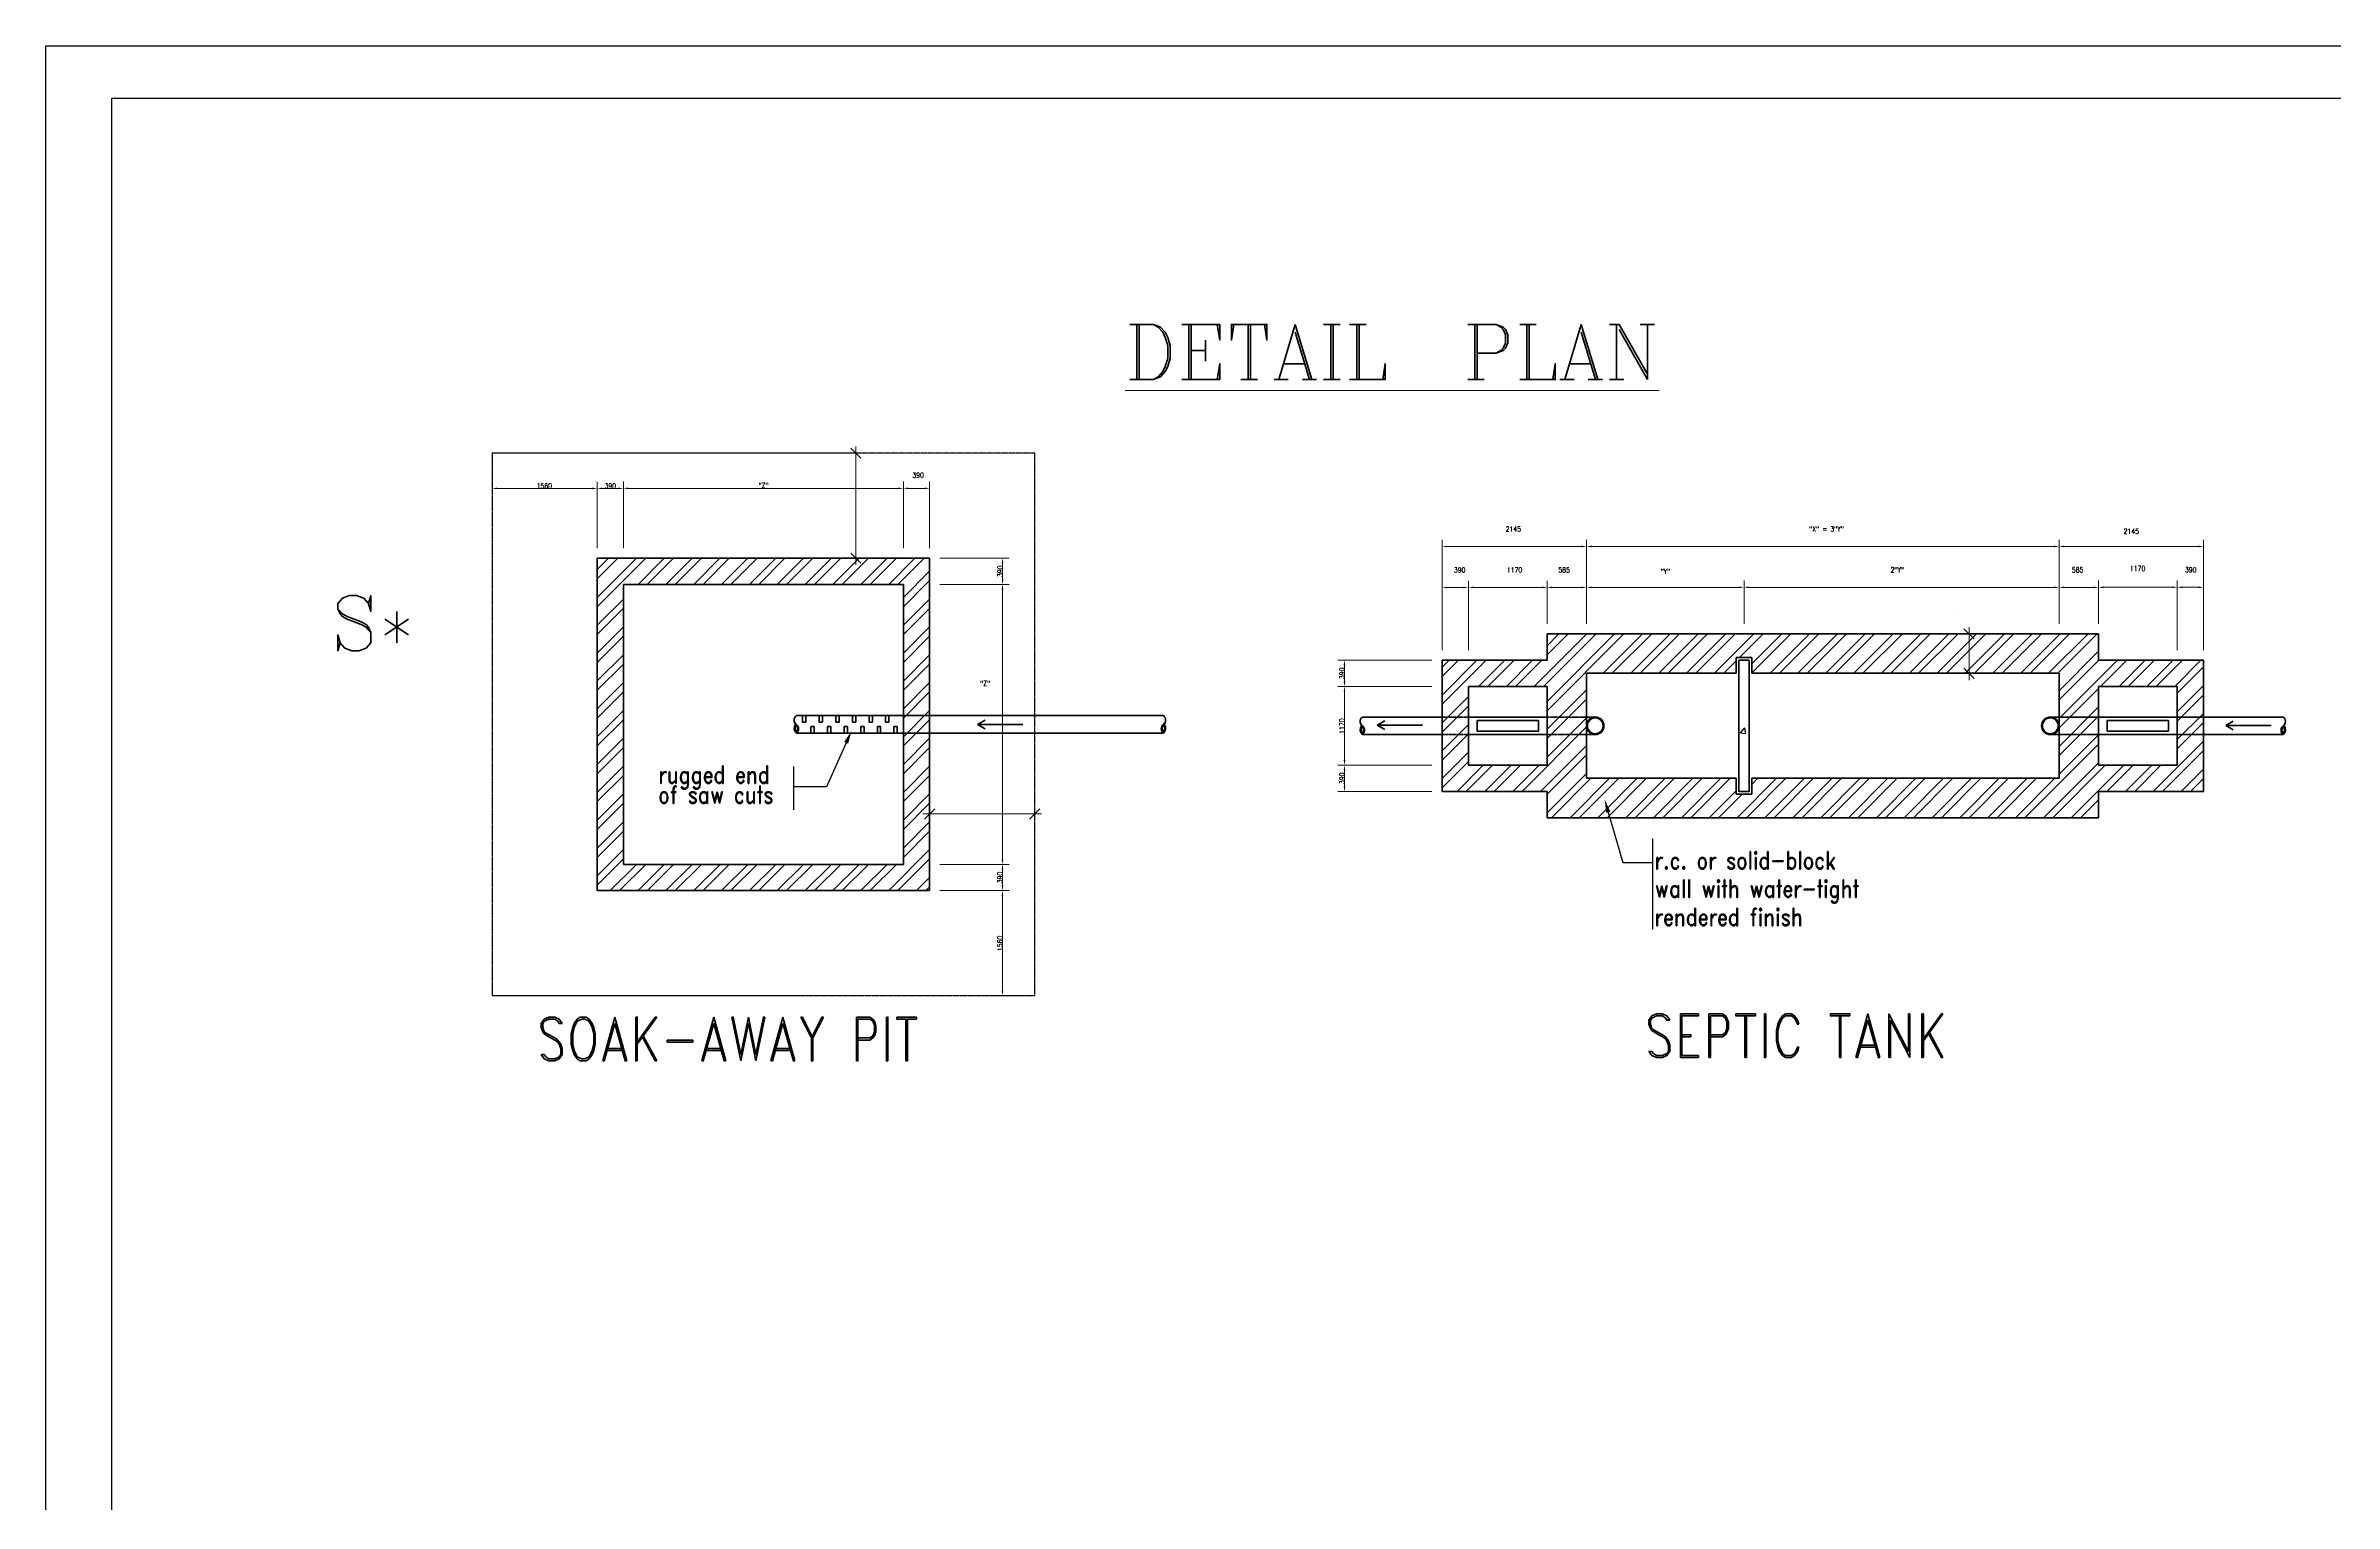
# Model space of a CAD drawing. Header units: inches. Extents: x 23 to 2032867, y 13 to 664695.
# Drawn here: x 1240926 to 1262341, y 508647 to 522288 of the extents above; entities that cross this region are included whole.
import ezdxf

# ---------------------------------------------------------------- set-up
doc = ezdxf.new("R2010")
doc.units = ezdxf.units.IN
doc.header["$MEASUREMENT"] = 0
doc.linetypes.add('DASHED2', pattern=[0.375, 0.25, -0.125])
for name, color, linetype, lineweight in [('DIMEXT', 7, 'Continuous', 9), ('DIMINT', 4, 'Continuous', 0), ('PIPES', 1, 'Continuous', 70), ('TXT1', 4, 'Continuous', 13), ('TXT2', 7, 'Continuous', 0), ('WALLS', 7, 'Continuous', 50)]:
    doc.layers.add(name, color=color, linetype=linetype, lineweight=lineweight)
for name, color, linetype in [('LIAB', 8, 'Continuous'), ('PLOTYR', 15, 'Continuous'), ('PLUMBING', 8, 'Continuous'), ('WC', 2, 'Continuous')]:
    doc.layers.add(name, color=color, linetype=linetype)
doc.styles.add('ROMANC', font='romanc.shx', dxfattribs={"height": 200})
doc.styles.add('RomanS', font='romans.shx')
doc.styles.add('TXT1', font='romand__.ttf', dxfattribs={"width": 0.8, "height": 100})

msp = doc.modelspace()

# ---------------------------------------------------------------- linework, layer by layer
for p, q in [((1246084.959, 517124.714), (1246453.266, 517493.021)), ((1246084.959, 517385.318), (1246192.662, 517493.021)), ((1246084.959, 517037.846), (1246540.134, 517493.021)), ((1246084.959, 517298.45), (1246279.53, 517493.021)), ((1246468.171, 517247.321), (1246713.871, 517493.021)), ((1246555.039, 517247.321), (1246800.739, 517493.021)), ((1246728.775, 517247.321), (1246974.475, 517493.021)), ((1246815.643, 517247.321), (1247061.343, 517493.021)), ((1246989.379, 517247.321), (1247235.079, 517493.021)), ((1247076.247, 517247.321), (1247321.947, 517493.021)), ((1247249.983, 517247.321), (1247495.683, 517493.021)), ((1247336.851, 517247.321), (1247582.551, 517493.021)), ((1247510.587, 517247.321), (1247756.287, 517493.021)), ((1247597.455, 517247.321), (1247843.155, 517493.021)), ((1247771.192, 517247.321), (1248016.892, 517493.021)), ((1247858.06, 517247.321), (1248103.76, 517493.021)), ((1248031.796, 517247.321), (1248277.496, 517493.021)), ((1248118.664, 517247.321), (1248364.364, 517493.021)), ((1248292.4, 517247.321), (1248538.1, 517493.021)), ((1248379.268, 517247.321), (1248624.968, 517493.021)), ((1248553.004, 517247.321), (1248798.704, 517493.021)), ((1248639.872, 517247.321), (1248885.572, 517493.021)), ((1248813.608, 517247.321), (1249059.308, 517493.021)), ((1248900.476, 517247.321), (1249146.176, 517493.021)), ((1248951.459, 517124.568), (1249197.159, 517370.268)), ((1248951.459, 517037.7), (1249197.159, 517283.4)), ((1246084.959, 516864.11), (1246330.659, 517109.81)), ((1246084.959, 516777.242), (1246330.659, 517022.942)), ((1248951.459, 516863.964), (1249197.159, 517109.664)), ((1248951.459, 516777.096), (1249197.159, 517022.796)), ((1246084.959, 516603.506), (1246330.659, 516849.206)), ((1246084.959, 516516.638), (1246330.659, 516762.338)), ((1248951.459, 516603.36), (1249197.159, 516849.06)), ((1248951.459, 516516.491), (1249197.159, 516762.191)), ((1254854.592, 516291.857), (1255345.992, 516783.257)), ((1254941.46, 516291.857), (1255432.86, 516783.257)), ((1254975.165, 516151.826), (1255606.596, 516783.257)), ((1254975.165, 516673.034), (1255085.388, 516783.257)), ((1254975.165, 516064.958), (1255693.464, 516783.257)), ((1254975.165, 516586.166), (1255172.256, 516783.257)), ((1255498.651, 516414.707), (1255867.201, 516783.257)), ((1255585.519, 516414.707), (1255954.069, 516783.257)), ((1255759.255, 516414.707), (1256127.805, 516783.257)), ((1255846.123, 516414.707), (1256214.673, 516783.257)), ((1256019.859, 516414.707), (1256388.409, 516783.257)), ((1256106.727, 516414.707), (1256475.277, 516783.257)), ((1256280.463, 516414.707), (1256649.013, 516783.257)), ((1256367.331, 516414.707), (1256735.881, 516783.257)), ((1256541.067, 516414.707), (1256909.617, 516783.257)), ((1256775.355, 516562.127), (1256996.485, 516783.257)), ((1256891.625, 516504.661), (1257170.222, 516783.257)), ((1256891.625, 516417.793), (1257257.09, 516783.257)), ((1257062.276, 516414.707), (1257430.826, 516783.257)), ((1257149.144, 516414.707), (1257517.694, 516783.257)), ((1257322.88, 516414.707), (1257691.43, 516783.257)), ((1257409.748, 516414.707), (1257778.298, 516783.257)), ((1257583.484, 516414.707), (1257952.034, 516783.257)), ((1257670.352, 516414.707), (1258038.902, 516783.257)), ((1257844.088, 516414.707), (1258212.638, 516783.257)), ((1257930.956, 516414.707), (1258299.506, 516783.257)), ((1258104.693, 516414.707), (1258473.243, 516783.257)), ((1258191.561, 516414.707), (1258560.111, 516783.257)), ((1258365.297, 516414.707), (1258733.847, 516783.257)), ((1258452.165, 516414.707), (1258820.715, 516783.257)), ((1258625.901, 516414.707), (1258994.451, 516783.257)), ((1258712.769, 516414.707), (1259081.319, 516783.257)), ((1258886.505, 516414.707), (1259255.055, 516783.257)), ((1258973.373, 516414.707), (1259341.923, 516783.257)), ((1259147.109, 516414.707), (1259515.659, 516783.257)), ((1259233.977, 516414.707), (1259602.527, 516783.257)), ((1259407.714, 516414.707), (1259776.264, 516783.257)), ((1259494.582, 516414.707), (1259863.132, 516783.257)), ((1259668.318, 516414.707), (1260036.868, 516783.257)), ((1259755.186, 516414.707), (1260123.736, 516783.257)), ((1246084.959, 516342.902), (1246330.659, 516588.602)), ((1248951.459, 516342.755), (1249197.159, 516588.455)), ((1253992.365, 516211.443), (1254318.48, 516537.557)), ((1253992.365, 516472.047), (1254057.875, 516537.557)), ((1253992.365, 516124.575), (1254405.348, 516537.557)), ((1253992.365, 516385.179), (1254144.743, 516537.557)), ((1254333.384, 516291.857), (1254579.084, 516537.557)), ((1254420.252, 516291.857), (1254665.952, 516537.557)), ((1254593.988, 516291.857), (1254839.688, 516537.557)), ((1254680.856, 516291.857), (1254926.556, 516537.557)), ((1259766.315, 516252.1), (1260134.865, 516620.65)), ((1259766.315, 515991.496), (1260312.376, 516537.557)), ((1259766.315, 516165.232), (1260138.64, 516537.557)), ((1260153.544, 516291.857), (1260399.244, 516537.557)), ((1260327.28, 516291.857), (1260572.98, 516537.557)), ((1260414.148, 516291.857), (1260659.848, 516537.557)), ((1260587.885, 516291.857), (1260833.585, 516537.557)), ((1260674.753, 516291.857), (1260920.453, 516537.557)), ((1260848.489, 516291.857), (1261094.189, 516537.557)), ((1246084.959, 516256.034), (1246330.659, 516501.734)), ((1246084.959, 516082.297), (1246330.659, 516327.997)), ((1248951.459, 516255.887), (1249197.159, 516501.587)), ((1248951.459, 516082.151), (1249197.159, 516327.851)), ((1256627.935, 516414.707), (1256744.205, 516530.977)), ((1260871.965, 516228.465), (1261117.665, 516474.165)), ((1246084.959, 515995.429), (1246330.659, 516241.129)), ((1248951.459, 515995.283), (1249197.159, 516240.983)), ((1253992.365, 515950.839), (1254238.065, 516196.539)), ((1253992.365, 515863.97), (1254238.065, 516109.67)), ((1254975.165, 515891.222), (1255343.715, 516259.772)), ((1254975.165, 515804.354), (1255343.715, 516172.904)), ((1259766.315, 515904.628), (1260134.865, 516273.178)), ((1260871.965, 516054.729), (1261117.665, 516300.429)), ((1260871.965, 515967.861), (1261117.665, 516213.561)), ((1246084.959, 515821.693), (1246330.659, 516067.393)), ((1246084.959, 515734.825), (1246330.659, 515980.525)), ((1248951.459, 515821.547), (1249197.159, 516067.247)), ((1248951.459, 515734.679), (1249197.159, 515980.379)), ((1253992.365, 515690.234), (1254238.065, 515935.934)), ((1254740.473, 515309.057), (1255343.715, 515912.299)), ((1254975.165, 515630.618), (1255343.715, 515999.168)), ((1259766.315, 515730.892), (1260134.865, 516099.442)), ((1259766.315, 515644.024), (1260134.865, 516012.574)), ((1260871.965, 515794.125), (1261117.665, 516039.825)), ((1260871.965, 515707.257), (1261117.665, 515952.957)), ((1246084.959, 515561.089), (1246330.659, 515806.789)), ((1246084.959, 515474.221), (1246330.659, 515719.921)), ((1248415.786, 515763.651), (1248232.477, 515351.202)), ((1248951.459, 515560.943), (1249197.159, 515806.643)), ((1248951.459, 515474.075), (1249197.159, 515719.775)), ((1253992.365, 515603.366), (1254238.065, 515849.066)), ((1254914.209, 515309.057), (1255343.715, 515738.563)), ((1259446.253, 515063.357), (1260134.865, 515751.97)), ((1259766.315, 515470.288), (1260134.865, 515838.838)), ((1260647.501, 515309.057), (1261117.665, 515779.221)), ((1260734.369, 515309.057), (1261117.665, 515692.353)), ((1246084.959, 515300.485), (1246330.659, 515546.185)), ((1247925.597, 515136.01), (1247925.597, 515542.484)), ((1248951.459, 515300.339), (1249197.159, 515546.039)), ((1253992.365, 515429.63), (1254238.065, 515675.33)), ((1253992.365, 515342.762), (1254238.065, 515588.462)), ((1254132.396, 515309.057), (1254378.096, 515554.757)), ((1254219.264, 515309.057), (1254464.964, 515554.757)), ((1254393.001, 515309.057), (1254638.701, 515554.757)), ((1254479.869, 515309.057), (1254725.569, 515554.757)), ((1254653.605, 515309.057), (1254899.305, 515554.757)), ((1254975.165, 515283.145), (1255343.715, 515651.695)), ((1254975.165, 515109.409), (1255343.715, 515477.959)), ((1259619.989, 515063.357), (1260134.865, 515578.233)), ((1259706.857, 515063.357), (1260198.257, 515554.757)), ((1259880.593, 515063.357), (1260371.993, 515554.757)), ((1260213.161, 515309.057), (1260458.861, 515554.757)), ((1260386.897, 515309.057), (1260632.597, 515554.757)), ((1260473.765, 515309.057), (1260719.465, 515554.757)), ((1260908.106, 515309.057), (1261117.665, 515518.617)), ((1246084.959, 515213.617), (1246330.659, 515459.317)), ((1246084.959, 515039.881), (1246330.659, 515285.581)), ((1248232.477, 515351.202), (1247925.597, 515351.202)), ((1248951.459, 515213.47), (1249197.159, 515459.17)), ((1248951.459, 515039.734), (1249197.159, 515285.434)), ((1255015.981, 515063.357), (1255384.531, 515431.907)), ((1255189.717, 515063.357), (1255558.267, 515431.907)), ((1255276.585, 515063.357), (1255645.135, 515431.907)), ((1255450.322, 515063.357), (1255818.872, 515431.907)), ((1255537.19, 515063.357), (1255905.74, 515431.907)), ((1255710.926, 515063.357), (1256079.476, 515431.907)), ((1255797.794, 515063.357), (1256166.344, 515431.907)), ((1255971.53, 515063.357), (1256340.08, 515431.907)), ((1256058.398, 515063.357), (1256426.948, 515431.907)), ((1256232.134, 515063.357), (1256600.684, 515431.907)), ((1256319.002, 515063.357), (1256687.552, 515431.907)), ((1256492.738, 515063.357), (1256744.205, 515314.824)), ((1256579.606, 515063.357), (1256800.736, 515284.487)), ((1256753.343, 515063.357), (1257121.893, 515431.907)), ((1256840.211, 515063.357), (1257208.761, 515431.907)), ((1256891.625, 515375.376), (1256948.156, 515431.907)), ((1257013.947, 515063.357), (1257382.497, 515431.907)), ((1257100.815, 515063.357), (1257469.365, 515431.907)), ((1257274.551, 515063.357), (1257643.101, 515431.907)), ((1257361.419, 515063.357), (1257729.969, 515431.907)), ((1257535.155, 515063.357), (1257903.705, 515431.907)), ((1257622.023, 515063.357), (1257990.573, 515431.907)), ((1257795.759, 515063.357), (1258164.309, 515431.907)), ((1257882.627, 515063.357), (1258251.177, 515431.907)), ((1258056.364, 515063.357), (1258424.914, 515431.907)), ((1258143.232, 515063.357), (1258511.782, 515431.907)), ((1258316.968, 515063.357), (1258685.518, 515431.907)), ((1258403.836, 515063.357), (1258772.386, 515431.907)), ((1258577.572, 515063.357), (1258946.122, 515431.907)), ((1258664.44, 515063.357), (1259032.99, 515431.907)), ((1258838.176, 515063.357), (1259206.726, 515431.907)), ((1258925.044, 515063.357), (1259293.594, 515431.907)), ((1259098.78, 515063.357), (1259467.33, 515431.907)), ((1259185.648, 515063.357), (1259554.198, 515431.907)), ((1259359.385, 515063.357), (1259727.935, 515431.907)), ((1260994.974, 515309.057), (1261117.665, 515431.749)), ((1246084.959, 514953.013), (1246330.659, 515198.713)), ((1248951.459, 514952.866), (1249197.159, 515198.566)), ((1255547.705, 515114.694), (1255684, 514643.207)), ((1259967.461, 515063.357), (1260134.865, 515230.761)), ((1246084.959, 514779.276), (1246330.659, 515024.976)), ((1246084.959, 514692.408), (1246330.659, 514938.108)), ((1248951.459, 514779.13), (1249197.159, 515024.83)), ((1248951.459, 514692.262), (1249197.159, 514937.962)), ((1255965.228, 514021.366), (1255965.228, 514864.048)), ((1246084.959, 514518.672), (1246330.659, 514764.372)), ((1246084.959, 514431.804), (1246330.659, 514677.504)), ((1246207.713, 514380.821), (1246453.413, 514626.521)), ((1246294.581, 514380.821), (1246540.281, 514626.521)), ((1246555.185, 514380.821), (1246800.885, 514626.521)), ((1246728.921, 514380.821), (1246974.621, 514626.521)), ((1246815.789, 514380.821), (1247061.489, 514626.521)), ((1246989.525, 514380.821), (1247235.225, 514626.521)), ((1247076.393, 514380.821), (1247322.093, 514626.521)), ((1247250.129, 514380.821), (1247495.829, 514626.521)), ((1247336.998, 514380.821), (1247582.698, 514626.521)), ((1247510.734, 514380.821), (1247756.434, 514626.521)), ((1247597.602, 514380.821), (1247843.302, 514626.521)), ((1247771.338, 514380.821), (1248017.038, 514626.521)), ((1247858.206, 514380.821), (1248103.906, 514626.521)), ((1248031.942, 514380.821), (1248277.642, 514626.521)), ((1248118.81, 514380.821), (1248364.51, 514626.521)), ((1248292.546, 514380.821), (1248538.246, 514626.521)), ((1248379.414, 514380.821), (1248625.114, 514626.521)), ((1248553.15, 514380.821), (1248798.85, 514626.521)), ((1248640.019, 514380.821), (1248885.719, 514626.521)), ((1248813.755, 514380.821), (1249197.159, 514764.226)), ((1248900.623, 514380.821), (1249197.159, 514677.358)), ((1255684, 514643.207), (1255965.228, 514643.207)), ((1249074.359, 514380.821), (1249197.159, 514503.622)), ((1249161.227, 514380.821), (1249197.159, 514416.754))]:
    msp.add_line(p, q)
at = {"color": 0}
for p, q in [((1256785.721, 516428.25), (1256785.721, 516428.25)), ((1256788.679, 516439.766), (1256788.679, 516439.766)), ((1256846.388, 516486.268), (1256846.388, 516486.268)), ((1256786.39, 515856.315), (1256825.873, 515903.37)), ((1256812.574, 515997.601), (1256812.574, 515997.601)), ((1256835.349, 515852.022), (1256825.879, 515903.359)), ((1256786.39, 515856.315), (1256835.343, 515852.032)), ((1256861.628, 515554.269), (1256861.628, 515554.269)), ((1256843.973, 515449.176), (1256843.973, 515449.176)), ((1246468.317, 514380.821), (1246714.017, 514626.521))]:
    msp.add_line(p, q, dxfattribs=at)
for points in [[(1248397.076, 515771.967), (1248434.496, 515755.336), (1248465.679, 515875.913)], [(1255528.036, 515109.008), (1255567.375, 515120.38), (1255513.589, 515232.712)]]:
    msp.add_solid(points)
at = {"layer": 'DIMEXT'}
for p, q in [((1245102.159, 518381.321), (1245102.159, 518082.245)), ((1245149.409, 518145.245), (1246037.709, 518145.245)), ((1246084.959, 517587.521), (1246084.959, 518208.245)), ((1246084.959, 517587.521), (1246084.959, 518208.245)), ((1246132.209, 518145.245), (1246283.409, 518145.245)), ((1246330.659, 517587.521), (1246330.659, 518208.867)), ((1246330.659, 517587.521), (1246330.659, 518208.245)), ((1246377.909, 518145.867), (1248904.209, 518145.867)), ((1248951.459, 517587.521), (1248951.459, 518208.867)), ((1248951.459, 517587.521), (1248951.459, 518208.867)), ((1248998.709, 518145.867), (1249149.909, 518145.867)), ((1249197.159, 517587.521), (1249197.159, 518208.867)), ((1253992.365, 516877.757), (1253992.365, 517664.927)), ((1255343.715, 517123.457), (1255343.715, 517664.927)), ((1255343.715, 517123.457), (1255343.715, 517664.927)), ((1259766.315, 517123.457), (1259766.315, 517664.927)), ((1259766.315, 517123.457), (1259766.315, 517664.927)), ((1261117.665, 516877.757), (1261117.665, 517664.927)), ((1249291.659, 517493.021), (1249941.918, 517493.021)), ((1249878.918, 517294.571), (1249878.918, 517445.771)), ((1254039.615, 517601.927), (1255296.465, 517601.927)), ((1255390.965, 517601.927), (1259719.065, 517601.927)), ((1259813.565, 517601.927), (1261070.415, 517601.927)), ((1249291.659, 517247.321), (1249941.918, 517247.321)), ((1249291.659, 517247.321), (1249941.918, 517247.321)), ((1249878.918, 514673.771), (1249878.918, 517200.071)), ((1253992.365, 516632.057), (1253992.365, 517280.998)), ((1254039.615, 517217.998), (1254190.815, 517217.998)), ((1254238.065, 516632.057), (1254238.065, 517281.62)), ((1254238.065, 516632.057), (1254238.065, 517280.998)), ((1254285.315, 517218.62), (1254927.915, 517218.62)), ((1254975.165, 516877.757), (1254975.165, 517281.62)), ((1254975.165, 516877.757), (1254975.165, 517281.62)), ((1255022.415, 517218.62), (1255296.465, 517218.62)), ((1255343.715, 516877.757), (1255343.715, 517282.243)), ((1255343.715, 516877.757), (1255343.715, 517281.62)), ((1255390.965, 517219.243), (1256770.665, 517219.243)), ((1256817.915, 516877.757), (1256817.915, 517282.243)), ((1256817.915, 516877.757), (1256817.915, 517282.243)), ((1256865.165, 517219.243), (1259719.065, 517219.243)), ((1259766.315, 516877.757), (1259766.315, 517282.243)), ((1259766.315, 516877.757), (1259766.315, 517282.243)), ((1259813.565, 517219.243), (1260087.615, 517219.243)), ((1260134.865, 516877.757), (1260134.865, 517282.865)), ((1260134.865, 516877.757), (1260134.865, 517282.243)), ((1260182.115, 517219.865), (1260824.715, 517219.865)), ((1260871.965, 516632.057), (1260871.965, 517282.865)), ((1260871.965, 516632.057), (1260871.965, 517282.865)), ((1260919.215, 517219.865), (1261070.415, 517219.865)), ((1261117.665, 516632.057), (1261117.665, 517282.865)), ((1253897.865, 516537.557), (1253015.951, 516537.557)), ((1253078.951, 516339.107), (1253078.951, 516490.307)), ((1253897.865, 516291.857), (1253015.951, 516291.857)), ((1253897.865, 516291.857), (1253015.951, 516291.857)), ((1253078.951, 515602.007), (1253078.951, 516244.607)), ((1253897.865, 515554.757), (1253015.951, 515554.757)), ((1253897.865, 515554.757), (1253016.573, 515554.757)), ((1253079.573, 515356.307), (1253079.573, 515507.507)), ((1253897.865, 515309.057), (1253016.573, 515309.057)), ((1249291.659, 514626.521), (1249941.295, 514626.521)), ((1249291.659, 514626.521), (1249941.918, 514626.521)), ((1249878.295, 514428.071), (1249878.295, 514579.271)), ((1249291.659, 514380.821), (1249941.295, 514380.821)), ((1249291.659, 514380.821), (1249941.295, 514380.821)), ((1249878.295, 513445.271), (1249878.295, 514333.571)), ((1250085.459, 513398.021), (1249815.295, 513398.021))]:
    msp.add_line(p, q, dxfattribs=at)
for points in [[(1245149.409, 518153.12), (1245149.409, 518137.37), (1245102.159, 518145.245)], [(1246037.709, 518153.12), (1246037.709, 518137.37), (1246084.959, 518145.245)], [(1246132.209, 518153.12), (1246132.209, 518137.37), (1246084.959, 518145.245)], [(1246283.409, 518153.12), (1246283.409, 518137.37), (1246330.659, 518145.245)], [(1246377.909, 518153.742), (1246377.909, 518137.992), (1246330.659, 518145.867)], [(1248904.209, 518153.742), (1248904.209, 518137.992), (1248951.459, 518145.867)], [(1248998.709, 518153.742), (1248998.709, 518137.992), (1248951.459, 518145.867)], [(1249149.909, 518153.742), (1249149.909, 518137.992), (1249197.159, 518145.867)], [(1254039.615, 517609.802), (1254039.615, 517594.052), (1253992.365, 517601.927)], [(1255296.465, 517609.802), (1255296.465, 517594.052), (1255343.715, 517601.927)], [(1255390.965, 517609.802), (1255390.965, 517594.052), (1255343.715, 517601.927)], [(1259719.065, 517609.802), (1259719.065, 517594.052), (1259766.315, 517601.927)], [(1259813.565, 517609.802), (1259813.565, 517594.052), (1259766.315, 517601.927)], [(1261070.415, 517609.802), (1261070.415, 517594.052), (1261117.665, 517601.927)], [(1249871.043, 517445.771), (1249886.793, 517445.771), (1249878.918, 517493.021)], [(1249871.043, 517294.571), (1249886.793, 517294.571), (1249878.918, 517247.321)], [(1249871.043, 517200.071), (1249886.793, 517200.071), (1249878.918, 517247.321)], [(1254039.615, 517225.873), (1254039.615, 517210.123), (1253992.365, 517217.998)], [(1254190.815, 517225.873), (1254190.815, 517210.123), (1254238.065, 517217.998)], [(1254285.315, 517226.495), (1254285.315, 517210.745), (1254238.065, 517218.62)], [(1254927.915, 517226.495), (1254927.915, 517210.745), (1254975.165, 517218.62)], [(1255022.415, 517226.495), (1255022.415, 517210.745), (1254975.165, 517218.62)], [(1255296.465, 517226.495), (1255296.465, 517210.745), (1255343.715, 517218.62)], [(1255390.965, 517227.118), (1255390.965, 517211.368), (1255343.715, 517219.243)], [(1256770.665, 517227.118), (1256770.665, 517211.368), (1256817.915, 517219.243)], [(1256865.165, 517227.118), (1256865.165, 517211.368), (1256817.915, 517219.243)], [(1259719.065, 517227.118), (1259719.065, 517211.368), (1259766.315, 517219.243)], [(1259813.565, 517227.118), (1259813.565, 517211.368), (1259766.315, 517219.243)], [(1260087.615, 517227.118), (1260087.615, 517211.368), (1260134.865, 517219.243)], [(1260182.115, 517227.74), (1260182.115, 517211.99), (1260134.865, 517219.865)], [(1260824.715, 517227.74), (1260824.715, 517211.99), (1260871.965, 517219.865)], [(1260919.215, 517227.74), (1260919.215, 517211.99), (1260871.965, 517219.865)], [(1261070.415, 517227.74), (1261070.415, 517211.99), (1261117.665, 517219.865)], [(1253071.076, 516490.307), (1253086.826, 516490.307), (1253078.951, 516537.557)], [(1253071.076, 516339.107), (1253086.826, 516339.107), (1253078.951, 516291.857)], [(1253071.076, 516244.607), (1253086.826, 516244.607), (1253078.951, 516291.857)], [(1253071.076, 515602.007), (1253086.826, 515602.007), (1253078.951, 515554.757)], [(1253071.698, 515507.507), (1253087.448, 515507.507), (1253079.573, 515554.757)], [(1253071.698, 515356.307), (1253087.448, 515356.307), (1253079.573, 515309.057)], [(1249870.42, 514579.271), (1249886.17, 514579.271), (1249878.295, 514626.521)], [(1249871.043, 514673.771), (1249886.793, 514673.771), (1249878.918, 514626.521)], [(1249870.42, 514428.071), (1249886.17, 514428.071), (1249878.295, 514380.821)], [(1249870.42, 514333.571), (1249886.17, 514333.571), (1249878.295, 514380.821)], [(1249870.42, 513445.271), (1249886.17, 513445.271), (1249878.295, 513398.021)]]:
    msp.add_solid(points, dxfattribs=at)
at = {"layer": 'DIMINT'}
for p, q in [((1248553.962, 518428.571), (1248459.462, 518523.071)), ((1248506.712, 518538.821), (1248506.712, 517430.021)), ((1248553.962, 517445.771), (1248459.462, 517540.271)), ((1258970.605, 516736.007), (1258876.105, 516830.507)), ((1258923.355, 516351.707), (1258923.355, 516846.257)), ((1258970.605, 516367.457), (1258876.105, 516461.957)), ((1249134.159, 515098.44), (1250242.959, 515098.44)), ((1249149.909, 515051.19), (1249244.409, 515145.69)), ((1250132.709, 515051.19), (1250227.209, 515145.69))]:
    msp.add_line(p, q, dxfattribs=at)
at = {"layer": 'LIAB', "color": 7, "linetype": 'Continuous', "ltscale": 256.031999}
for p, q in [((1241543.463, 521798.997, 0), (1280533.166, 521798.997, 0)), ((1241543.463, 494709.46, 0), (1241543.463, 521798.997, 0))]:
    msp.add_line(p, q, dxfattribs=at)
at = {"layer": 'PIPES'}
for p, q in [((1248951.459, 516018.821), (1247949.488, 516018.821)), ((1248007.206, 515957.396), (1248007.206, 516018.821)), ((1248038.328, 515957.396), (1248007.206, 515957.396)), ((1248038.328, 516018.821), (1248038.328, 515957.396)), ((1248085.011, 515855.021), (1248085.011, 515916.446)), ((1248085.011, 515916.446), (1248116.133, 515916.446)), ((1248116.133, 515916.446), (1248116.133, 515855.021)), ((1248162.816, 515957.396), (1248162.816, 516018.821)), ((1248193.938, 515957.396), (1248162.816, 515957.396)), ((1248193.938, 516018.821), (1248193.938, 515957.396)), ((1248240.621, 515855.021), (1248240.621, 515916.446)), ((1248240.621, 515916.446), (1248271.743, 515916.446)), ((1248271.743, 515916.446), (1248271.743, 515855.021)), ((1248318.426, 515957.396), (1248318.426, 516018.821)), ((1248349.548, 515957.396), (1248318.426, 515957.396)), ((1248349.548, 516018.821), (1248349.548, 515957.396)), ((1248396.231, 515855.021), (1248396.231, 515916.446)), ((1248396.231, 515916.446), (1248427.353, 515916.446)), ((1248427.353, 515916.446), (1248427.353, 515855.021)), ((1248474.036, 515957.396), (1248474.036, 516018.821)), ((1248505.158, 515957.396), (1248474.036, 515957.396)), ((1248505.158, 516018.821), (1248505.158, 515957.396)), ((1248551.841, 515855.021), (1248551.841, 515916.446)), ((1248551.841, 515916.446), (1248582.963, 515916.446)), ((1248582.963, 515916.446), (1248582.963, 515855.021)), ((1248629.646, 515957.396), (1248629.646, 516018.821)), ((1248660.768, 515957.396), (1248629.646, 515957.396)), ((1248660.768, 516018.821), (1248660.768, 515957.396)), ((1248707.451, 515855.021), (1248707.451, 515916.446)), ((1248707.451, 515916.446), (1248738.573, 515916.446)), ((1248738.573, 515916.446), (1248738.573, 515855.021)), ((1248785.256, 515957.396), (1248785.256, 516018.821)), ((1248816.378, 515957.396), (1248785.256, 515957.396)), ((1248816.378, 516018.821), (1248816.378, 515957.396)), ((1248863.061, 515855.021), (1248863.061, 515916.446)), ((1248863.061, 515916.446), (1248894.183, 515916.446)), ((1248894.183, 515916.446), (1248894.183, 515855.021)), ((1249197.159, 516018.821), (1251384.403, 516018.821)), ((1249716.475, 515975.838), (1249645.548, 515934.888)), ((1249645.548, 515934.888), (1250070.457, 515934.888)), ((1249645.548, 515934.888), (1249716.475, 515893.938)), ((1253992.365, 516005.207), (1253246.405, 516005.207)), ((1253456.137, 515970.023), (1253385.209, 515929.073)), ((1253385.209, 515929.073), (1253810.118, 515929.073)), ((1253385.209, 515929.073), (1253456.137, 515888.123)), ((1254975.165, 516005.207), (1254238.065, 516005.207)), ((1254893.265, 515972.447), (1254319.965, 515972.447)), ((1254319.965, 515972.447), (1254319.965, 515874.167)), ((1254893.265, 515874.167), (1254893.265, 515972.447)), ((1255425.615, 516005.207), (1255343.715, 516005.207)), ((1259684.415, 516005.207), (1259766.315, 516005.207)), ((1260134.865, 516005.207), (1260871.965, 516005.207)), ((1260216.765, 515972.447), (1260790.065, 515972.447)), ((1260216.765, 515874.167), (1260216.765, 515972.447)), ((1260790.065, 515972.447), (1260790.065, 515874.167)), ((1261117.665, 516005.207), (1261863.625, 516005.207)), ((1261396.049, 515967.023), (1261325.121, 515926.073)), ((1261325.121, 515926.073), (1261750.03, 515926.073)), ((1261325.121, 515926.073), (1261396.049, 515885.123)), ((1248951.459, 515855.021), (1247949.488, 515855.021)), ((1249197.159, 515855.021), (1251384.403, 515855.021)), ((1253992.365, 515841.407), (1253246.405, 515841.407)), ((1254975.165, 515841.407), (1254238.065, 515841.407)), ((1254319.965, 515874.167), (1254893.265, 515874.167)), ((1255425.615, 515841.407), (1255343.715, 515841.407)), ((1259684.415, 515841.407), (1259766.315, 515841.407)), ((1260134.865, 515841.407), (1260871.965, 515841.407)), ((1260790.065, 515874.167), (1260216.765, 515874.167)), ((1261117.665, 515841.407), (1261863.625, 515841.407))]:
    msp.add_line(p, q, dxfattribs=at)
at = {"layer": 'PIPES', "linetype": 'DASHED2'}
for p, q in [((1248951.459, 516018.821), (1249197.159, 516018.821)), ((1254238.065, 516005.207), (1253992.365, 516005.207)), ((1255343.715, 516005.207), (1254975.165, 516005.207)), ((1259766.315, 516005.207), (1260134.865, 516005.207)), ((1260871.965, 516005.207), (1261117.665, 516005.207)), ((1248951.459, 515855.021), (1249197.159, 515855.021)), ((1254238.065, 515841.407), (1253992.365, 515841.407)), ((1255343.715, 515841.407), (1254975.165, 515841.407)), ((1259766.315, 515841.407), (1260134.865, 515841.407)), ((1260871.965, 515841.407), (1261117.665, 515841.407))]:
    msp.add_line(p, q, dxfattribs=at)
at = {"layer": 'PIPES'}
for centre, radius in [((1255425.615, 515923.307), 81.9), ((1255425.615, 515923.307), 73.71), ((1259684.415, 515923.307), 81.9), ((1259684.415, 515923.307), 73.71)]:
    msp.add_circle(centre, radius, dxfattribs=at)
for centre, radius, start, end in [((1247988.326, 515899.935), 59.378, 142.3923603, 229.1490949), ((1247980.2, 515977.871), 51.187, 126.8698978, 233.1301022), ((1248010.9, 515979.317), 81.9, 181.0113542, 217.8525693), ((1247988.326, 515899.935), 51.188, 145.3202065, 221.2037692), ((1247918.775, 515895.971), 42.997, 316.2096198, 50.3143554), ((1247918.775, 515895.971), 51.188, 306.8698978, 53.1301022), ((1251415.115, 515895.971), 51.188, 126.8698978, 233.1301022), ((1251415.115, 515895.971), 42.997, 129.6856446, 223.7903802), ((1251345.564, 515899.935), 51.188, 318.7962308, 34.6797935), ((1251353.69, 515977.871), 51.187, 306.8698978, 53.1301022), ((1251345.564, 515899.935), 59.378, 310.8509051, 37.6076397), ((1251322.99, 515979.317), 81.9, 322.1474307, 358.9886458), ((1253285.244, 515886.321), 59.378, 142.3923603, 229.1490949), ((1253277.118, 515964.257), 51.187, 126.8698978, 233.1301022), ((1253307.817, 515965.703), 81.9, 181.0113542, 217.8525693), ((1253285.244, 515886.321), 51.188, 145.3202065, 221.2037692), ((1253215.693, 515882.357), 42.997, 316.2096198, 50.3143554), ((1253215.693, 515882.357), 51.188, 306.8698978, 53.1301022), ((1261894.338, 515882.357), 51.188, 126.8698978, 233.1301022), ((1261894.338, 515882.357), 42.997, 129.6856446, 223.7903802), ((1261824.787, 515886.321), 51.188, 318.7962308, 34.6797935), ((1261832.913, 515964.257), 51.187, 306.8698978, 53.1301022), ((1261824.787, 515886.321), 59.378, 310.8509051, 37.6076397), ((1261802.213, 515965.703), 81.9, 322.1474307, 358.9886458)]:
    msp.add_arc(centre, radius, start, end, dxfattribs=at)
at = {"layer": 'PLOTYR', "color": 1, "linetype": 'Continuous', "ltscale": 250}
for p, q in [((1240925.72, 522287.978, 0), (1281022.147, 522287.978, 0)), ((1240925.72, 494220.479, 0), (1240925.72, 522287.978, 0))]:
    msp.add_line(p, q, dxfattribs=at)
at = {"layer": 'WALLS'}
for p, q in [((1246084.959, 517493.021), (1246084.959, 514380.821)), ((1249197.159, 517493.021), (1246084.959, 517493.021)), ((1249197.159, 514380.821), (1249197.159, 517493.021)), ((1246330.659, 517247.321), (1246330.659, 514626.521)), ((1248951.459, 517247.321), (1246330.659, 517247.321)), ((1248951.459, 514626.521), (1248951.459, 517247.321)), ((1260134.865, 516783.257), (1254975.165, 516783.257)), ((1254975.165, 516783.257), (1254975.165, 516537.557)), ((1260134.865, 516537.557), (1260134.865, 516783.257)), ((1254975.165, 516537.557), (1253992.365, 516537.557)), ((1253992.365, 516537.557), (1253992.365, 515309.057)), ((1256744.205, 516414.707), (1256744.205, 516562.127)), ((1256744.205, 516562.127), (1256891.625, 516562.127)), ((1256768.775, 516537.557), (1256768.775, 515309.057)), ((1256867.055, 516537.557), (1256768.775, 516537.557)), ((1256867.055, 515309.057), (1256867.055, 516537.557)), ((1256891.625, 516562.127), (1256891.625, 516414.707)), ((1261117.665, 516537.557), (1260134.865, 516537.557)), ((1261117.665, 515309.057), (1261117.665, 516537.557)), ((1255343.715, 515431.907), (1255343.715, 516414.707)), ((1255343.715, 516414.707), (1256744.205, 516414.707)), ((1256891.625, 516414.707), (1259766.315, 516414.707)), ((1259766.315, 516414.707), (1259766.315, 515431.907)), ((1254975.165, 516291.857), (1254238.065, 516291.857)), ((1254238.065, 516291.857), (1254238.065, 515554.757)), ((1254975.165, 515554.757), (1254975.165, 516291.857)), ((1260134.865, 516291.857), (1260871.965, 516291.857)), ((1260134.865, 515554.757), (1260134.865, 516291.857)), ((1260871.965, 516291.857), (1260871.965, 515554.757)), ((1254238.065, 515554.757), (1254975.165, 515554.757)), ((1260871.965, 515554.757), (1260134.865, 515554.757)), ((1253992.365, 515309.057), (1254975.165, 515309.057)), ((1254975.165, 515309.057), (1254975.165, 515063.357)), ((1256744.205, 515431.907), (1255343.715, 515431.907)), ((1256744.205, 515284.487), (1256744.205, 515431.907)), ((1256891.625, 515284.487), (1256744.205, 515284.487)), ((1256768.775, 515309.057), (1256867.055, 515309.057)), ((1259766.315, 515431.907), (1256891.625, 515431.907)), ((1256891.625, 515431.907), (1256891.625, 515284.487)), ((1260134.865, 515063.357), (1260134.865, 515309.057)), ((1260134.865, 515309.057), (1261117.665, 515309.057)), ((1254975.165, 515063.357), (1260134.865, 515063.357)), ((1246330.659, 514626.521), (1248951.459, 514626.521)), ((1246084.959, 514380.821), (1249197.159, 514380.821))]:
    msp.add_line(p, q, dxfattribs=at)
at = {"layer": 'WC', "linetype": 'DASHED2'}
for p, q in [((1245102.159, 518475.821), (1245102.159, 513398.021)), ((1250179.959, 518475.821), (1245102.159, 518475.821)), ((1250179.959, 513398.021), (1250179.959, 518475.821)), ((1245102.159, 513398.021), (1250179.959, 513398.021))]:
    msp.add_line(p, q, dxfattribs=at)

# ---------------------------------------------------------------- texts
at = {"layer": 'PLUMBING', "style": 'RomanS', "width": 0.8}
for s, height, p in [('390', 47.25, (1249035.29, 518245.092)), ('1560', 47.25, (1245518.859, 518145.301)), ('390', 47.25, (1246153.809, 518145.301)), ('"Z"', 47.25, (1247596.059, 518150.424)), ('2145', 47.25, (1254586.871, 517742.102)), ('"X" = 3"Y"', 47.25, (1257427.459, 517742.102)), ('2145', 47.25, (1260369.99, 517721.076)), ('390', 47.25, (1254102.517, 517358.173)), ('1170', 47.25, (1254598.665, 517358.795)), ('585', 47.25, (1255080.304, 517358.795)), ('2"Y"', 47.25, (1258189.587, 517359.418)), ('585', 47.25, (1259885.997, 517359.418)), ('1170', 47.25, (1260428.715, 517371.94)), ('390', 47.25, (1260944.181, 517360.04)), ('"Y"', 47.25, (1256037.615, 517344.345)), ('585', 0.1134, (1258797.722, 517014.333)), ('"Z"', 47.25, (1249670.118, 516296.754)), ('1560', 0.1134, (1249688.38, 515098.496))]:
    msp.add_text(s, height=height, dxfattribs=at).set_placement(p)
for s, height, p in [('1560', 0.1134, (1248506.656, 517984.242)), ('390', 47.25, (1249878.861, 517316.171)), ('390', 47.25, (1253078.894, 516360.707)), ('1170', 47.25, (1253078.894, 515848.607)), ('390', 47.25, (1253079.517, 515377.907)), ('390', 47.25, (1249878.238, 514449.671)), ('1560', 47.25, (1249878.238, 513814.721))]:
    msp.add_text(s, height=height, rotation=90, dxfattribs=at).set_placement(p)
at = {"layer": 'TXT1', "style": 'ROMANC'}
for s, p in [('%%UDETAIL  PLAN', (1251026.483, 519164.312)), ('S*', (1243591.126, 516626.013))]:
    msp.add_text(s, height=515.97, dxfattribs=at).set_placement(p)
at = {"layer": 'TXT1', "style": 'TXT1', "width": 0.8}
for s, p in [('SOAK-AWAY PIT', (1245520.638, 512787.544)), ('SEPTIC TANK', (1255885.487, 512818.107))]:
    msp.add_text(s, height=409.5, dxfattribs=at).set_placement(p)
at = {"layer": 'TXT2', "style": 'TXT1', "width": 0.8}
for s, p in [('rugged end', (1246657.579, 515384.676)), ('of saw cuts', (1246657.579, 515197.184)), ('r.c. or solid-block', (1255981.045, 514582.081)), ('wall with water-tight', (1255981.045, 514316.881)), ('rendered finish', (1255981.045, 514051.681))]:
    msp.add_text(s, height=163.8, dxfattribs=at).set_placement(p)

doc.saveas('drawing.dxf')
